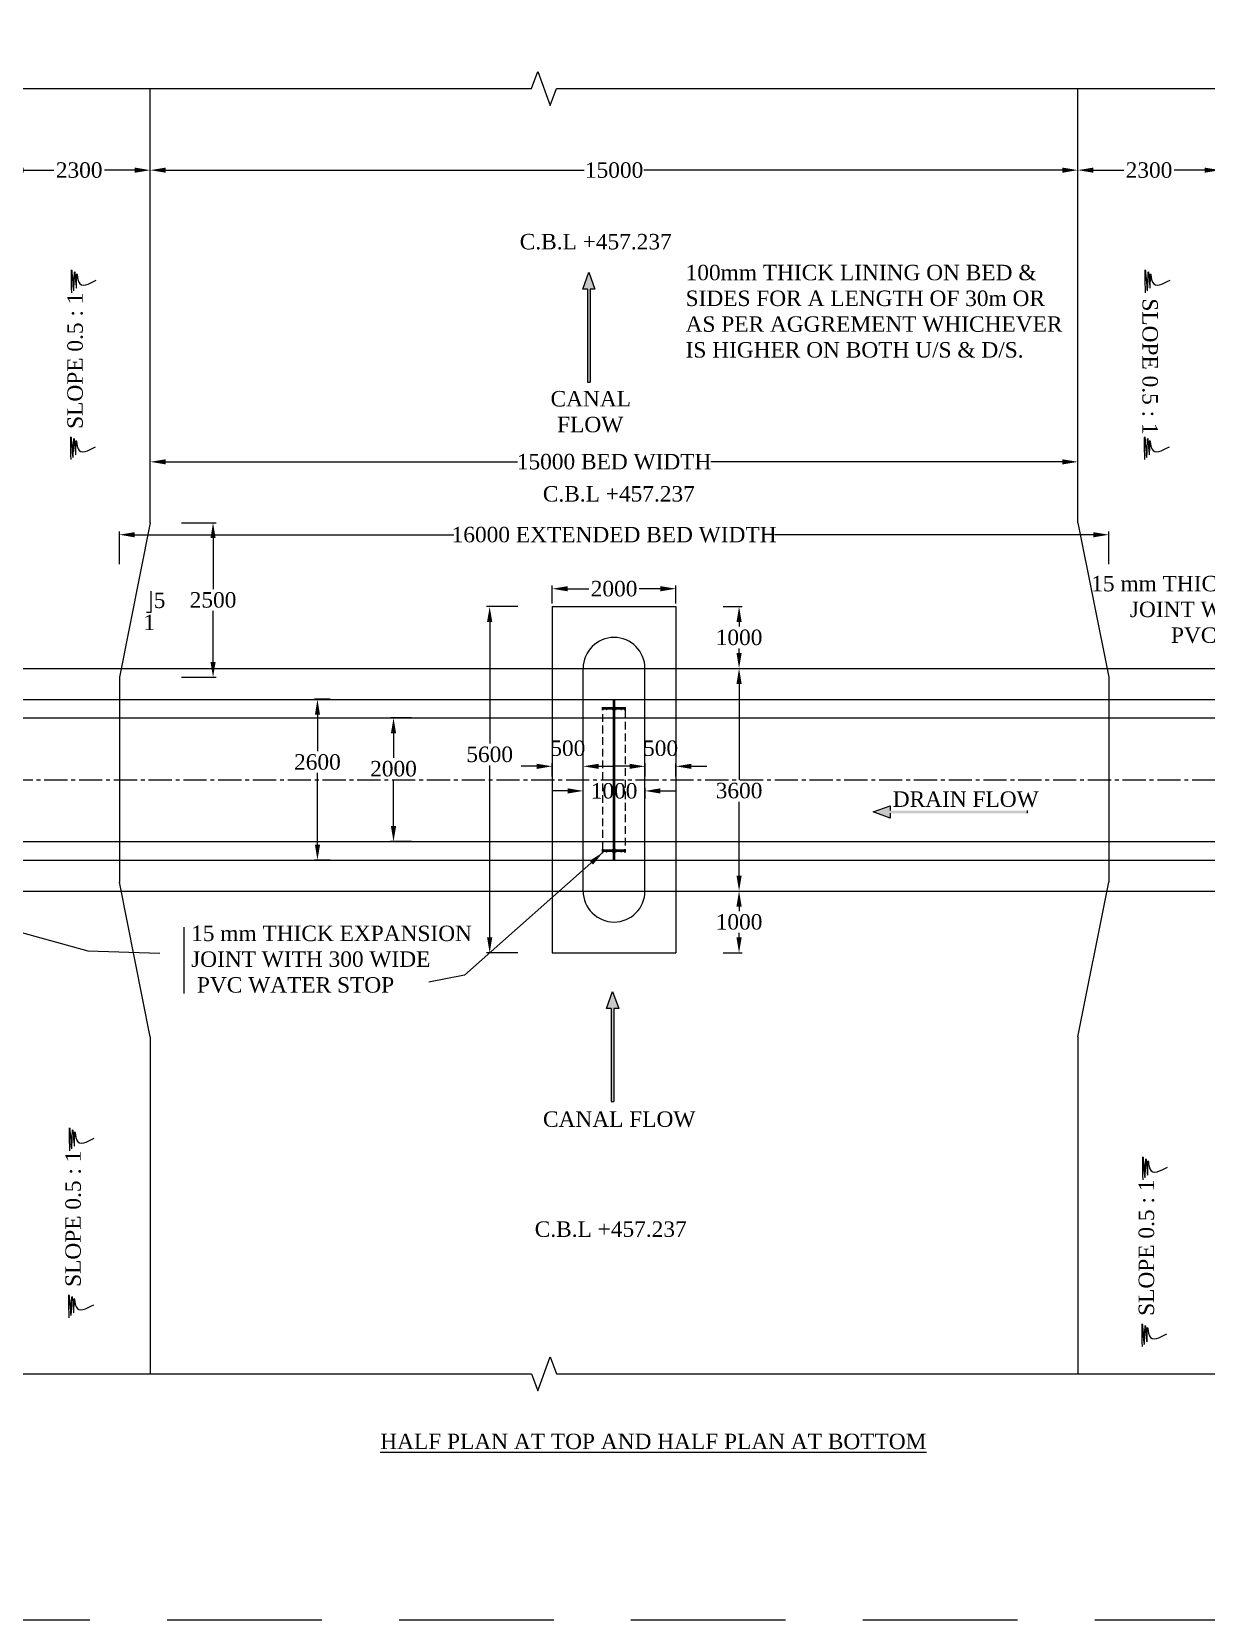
# Model space of a CAD drawing. Header units: metres. Extents: x -2039 to 105989, y -7158 to 44744.
# Drawn here: x 36550 to 55542, y -7158 to 18524 of the extents above; entities that cross this region are included whole.
import ezdxf

# ---------------------------------------------------------------- set-up
doc = ezdxf.new("R2010")
doc.units = ezdxf.units.M
doc.header["$LTSCALE"] = 10000
doc.header["$MEASUREMENT"] = 0
doc.header["$PDMODE"] = 34
for name, pattern in [('ACAD_ISO03W100', [30, 12, -18]), ('CENTER2', [1.125, 0.75, -0.125, 0.125, -0.125]), ('DASHED2', [0.375, 0.25, -0.125])]:
    doc.linetypes.add(name, pattern=pattern)
doc.layers.get('0').update_dxf_attribs({"lineweight": 15})
for name, color, linetype, lineweight in [('5', 7, 'DASHED2', 15), ('CON HATCH', 8, 'Continuous', 13), ('DIM', 255, 'Continuous', 18), ('ref', 7, 'DASHED2', 15), ('SLOPE', 8, 'Continuous', 5), ('THICK LINE', 255, 'Continuous', 35)]:
    doc.layers.add(name, color=color, linetype=linetype, lineweight=lineweight)
doc.styles.add('dim', font='times.ttf')
doc.styles.add('Rs', font='romans.shx')
doc.styles.get("Standard").update_dxf_attribs({"font": 'times.ttf', "height": 250})
doc.styles.add('TIMES', font='times.ttf', dxfattribs={"height": 250})
doc.dimstyles.new('RS-1', dxfattribs={"dimtxt": 2, "dimasz": 2, "dimexe": 1, "dimexo": 1, "dimgap": 1, "dimtad": 1, "dimdec": 0, "dimzin": 0, "dimdsep": 46, "dimtxsty": 'Rs', "dimcen": 0.5, "dimclrd": 256, "dimclre": 256, "dimclrt": 7, "dimadec": 0, "dimazin": 0, "dimtfac": 1, "dimtdec": 0, "dimtofl": 0, "dimtmove": 2, "dimatfit": 3, "dimfxl": 1, "dimtolj": 1, "dimtzin": 0, "dimlwd": 9, "dimlwe": 9, "dimarcsym": 0})
doc.dimstyles.new('SCALE', dxfattribs={"dimtxt": 250, "dimasz": 250, "dimexe": 50, "dimexo": 50, "dimgap": 50, "dimtad": 0, "dimtih": 1, "dimtoh": 1, "dimdec": 0, "dimzin": 0, "dimdsep": 46, "dimtxsty": 'dim', "dimcen": 0.09, "dimaunit": 1, "dimadec": 5, "dimazin": 0, "dimtfac": 1, "dimtdec": 0, "dimtofl": 0, "dimtmove": 0, "dimatfit": 3, "dimfxl": 1, "dimtolj": 1, "dimtzin": 0, "dimlwd": 13, "dimlwe": 9, "dimarcsym": 0})

# ---------------------------------------------------------------- blocks, each defined once
blk = doc.blocks.new('PVC WATER STOP')
at = {"layer": 'CON HATCH', "ltscale": 10000}
h = blk.add_hatch(dxfattribs=at)
h.set_pattern_fill('ANSI31', color=256, scale=10, style=0)
h.set_pattern_definition([(45, (-56678.805, -80567.5), (-0.883883476, 0.883883476), [])])
h.paths.add_polyline_path([(25, -6), (107, -6, 0.606977), (130, -6), (181, -6), (181, 6), (130, 6, 0.606977), (107, 6), (25, 6, 0.790569), (-25, 6), (-107, 6, 0.606977), (-130, 6), (-181, 6), (-181, -6), (-130, -6, 0.606977), (-107, -6), (-25, -6, 0.790569)])
h.paths.add_polyline_path([(-11, 0, -1), (11, 0, -1)], flags=16)
at = {"layer": 'THICK LINE', "ltscale": 10000}
for p, q in [((-181, -25), (-181, 25)), ((-181, 6), (-130, 6)), ((-107, 6), (-25, 6)), ((25, 6), (107, 6)), ((130, 6), (181, 6)), ((181, -25), (181, 25)), ((-181, -6), (-130, -6)), ((-107, -6), (-25, -6)), ((25, -6), (107, -6)), ((130, -6), (181, -6))]:
    blk.add_line(p, q, dxfattribs=at)
blk.add_circle((0, 0), 11, dxfattribs=at)
for centre, radius, start, end in [((-118, 0), 13, 27.4864, 152.5136), ((0, 0), 26, 13.3424, 166.6576), ((118, 0), 13, 27.4864, 152.5136), ((-118, 0), 13, 207.4864, 332.5136), ((0, 0), 26, 193.3424, 346.6576), ((118, 0), 13, 207.4864, 332.5136)]:
    blk.add_arc(centre, radius, start, end, dxfattribs=at)
blk = doc.blocks.new('*D100')
at = {"color": 0, "lineweight": 9, "transparency": 16777216}
for p, q in [((47731, 8231), (48038, 8231)), ((47731, 4631), (48038, 4631))]:
    blk.add_line(p, q, dxfattribs=at)
at = {"color": 0, "lineweight": 13, "transparency": 16777216}
for p, q in [((47988, 7981), (47988, 6431)), ((47988, 4881), (47988, 6076))]:
    blk.add_line(p, q, dxfattribs=at)
at = {"color": 0, "transparency": 16777216}
for points in [[(47946, 7981), (48030, 7981), (47988, 8231)], [(47946, 4881), (48030, 4881), (47988, 4631)]]:
    blk.add_solid(points, dxfattribs=at)
at = {"layer": 'Defpoints', "color": 0, "transparency": 16777216}
for p in [(47681, 8231), (47681, 4631), (47988, 4631)]:
    blk.add_point(p, dxfattribs=at)
at = {"color": 0, "transparency": 16777216, "insert": (47988, 6254), "char_height": 250, "attachment_point": 5, "style": 'dim'}
blk.add_mtext('\\A1;3600', dxfattribs=at)
blk = doc.blocks.new('*D101')
at = {"color": 0, "lineweight": 9, "transparency": 16777216}
for p, q in [((47731, 4631), (48038, 4631)), ((47731, 3631), (48038, 3631))]:
    blk.add_line(p, q, dxfattribs=at)
at = {"color": 0, "lineweight": 13, "transparency": 16777216}
for p, q in [((47988, 4381), (47988, 4308)), ((47988, 3881), (47988, 3954))]:
    blk.add_line(p, q, dxfattribs=at)
at = {"color": 0, "transparency": 16777216}
for points in [[(47946, 4381), (48030, 4381), (47988, 4631)], [(47946, 3881), (48030, 3881), (47988, 3631)]]:
    blk.add_solid(points, dxfattribs=at)
at = {"layer": 'Defpoints', "color": 0, "transparency": 16777216}
for p in [(47681, 4631), (47681, 3631), (47988, 3631)]:
    blk.add_point(p, dxfattribs=at)
at = {"color": 0, "transparency": 16777216, "insert": (47988, 4131), "char_height": 250, "attachment_point": 5, "style": 'dim'}
blk.add_mtext('\\A1;1000', dxfattribs=at)
blk = doc.blocks.new('*D102')
at = {"color": 0, "lineweight": 9, "transparency": 16777216}
for p, q in [((47731, 9231), (48038, 9231)), ((47731, 8231), (48038, 8231))]:
    blk.add_line(p, q, dxfattribs=at)
at = {"color": 0, "lineweight": 13, "transparency": 16777216}
for p, q in [((47988, 8981), (47988, 8908)), ((47988, 8481), (47988, 8554))]:
    blk.add_line(p, q, dxfattribs=at)
at = {"color": 0, "transparency": 16777216}
for points in [[(47946, 8981), (48030, 8981), (47988, 9231)], [(47946, 8481), (48030, 8481), (47988, 8231)]]:
    blk.add_solid(points, dxfattribs=at)
at = {"layer": 'Defpoints', "color": 0, "transparency": 16777216}
for p in [(47681, 9231), (47988, 9231), (47681, 8231)]:
    blk.add_point(p, dxfattribs=at)
at = {"color": 0, "transparency": 16777216, "insert": (47988, 8731), "char_height": 250, "attachment_point": 5, "style": 'dim'}
blk.add_mtext('\\A1;1000', dxfattribs=at)
blk = doc.blocks.new('*D103')
at = {"color": 0, "lineweight": 9, "transparency": 16777216}
for p, q in [((44967, 6481), (44967, 6698)), ((45467, 6481), (45467, 6698))]:
    blk.add_line(p, q, dxfattribs=at)
at = {"color": 0, "lineweight": 13, "transparency": 16777216}
for p, q in [((44717, 6648), (44467, 6648)), ((45717, 6648), (45967, 6648))]:
    blk.add_line(p, q, dxfattribs=at)
at = {"color": 0, "transparency": 16777216}
for points in [[(44717, 6689), (44717, 6606), (44967, 6648)], [(45717, 6689), (45717, 6606), (45467, 6648)]]:
    blk.add_solid(points, dxfattribs=at)
at = {"layer": 'Defpoints', "color": 0, "transparency": 16777216}
for p in [(44967, 6431), (45467, 6648), (45467, 6431)]:
    blk.add_point(p, dxfattribs=at)
at = {"color": 0, "transparency": 16777216, "insert": (45219, 6939), "char_height": 250, "attachment_point": 5, "style": 'dim'}
blk.add_mtext('\\A1;500', dxfattribs=at)
blk = doc.blocks.new('*D104')
at = {"color": 0, "lineweight": 9, "transparency": 16777216}
for p, q in [((46467, 6481), (46467, 6698)), ((46967, 6481), (46967, 6698))]:
    blk.add_line(p, q, dxfattribs=at)
at = {"color": 0, "lineweight": 13, "transparency": 16777216}
for p, q in [((46217, 6648), (45967, 6648)), ((47217, 6648), (47467, 6648))]:
    blk.add_line(p, q, dxfattribs=at)
at = {"color": 0, "transparency": 16777216}
for points in [[(46217, 6689), (46217, 6606), (46467, 6648)], [(47217, 6689), (47217, 6606), (46967, 6648)]]:
    blk.add_solid(points, dxfattribs=at)
at = {"layer": 'Defpoints', "color": 0, "transparency": 16777216}
for p in [(46467, 6431), (46967, 6648), (46967, 6431)]:
    blk.add_point(p, dxfattribs=at)
at = {"color": 0, "transparency": 16777216, "insert": (46719, 6939), "char_height": 250, "attachment_point": 5, "style": 'dim'}
blk.add_mtext('\\A1;500', dxfattribs=at)
blk = doc.blocks.new('*D105')
at = {"color": 0, "lineweight": 9, "transparency": 16777216}
for p, q in [((44412, 9231), (43905, 9231)), ((44412, 3631), (43905, 3631))]:
    blk.add_line(p, q, dxfattribs=at)
at = {"color": 0, "lineweight": 13, "transparency": 16777216}
for p, q in [((43955, 8981), (43955, 7017)), ((43955, 3881), (43955, 6663))]:
    blk.add_line(p, q, dxfattribs=at)
at = {"color": 0, "transparency": 16777216}
for points in [[(43913, 8981), (43997, 8981), (43955, 9231)], [(43913, 3881), (43997, 3881), (43955, 3631)]]:
    blk.add_solid(points, dxfattribs=at)
at = {"layer": 'Defpoints', "color": 0, "transparency": 16777216}
for p in [(44462, 9231), (43955, 3631), (44462, 3631)]:
    blk.add_point(p, dxfattribs=at)
at = {"color": 0, "transparency": 16777216, "insert": (43955, 6840), "char_height": 250, "attachment_point": 5, "style": 'dim'}
blk.add_mtext('\\A1;5600', dxfattribs=at)
blk = doc.blocks.new('*D106')
at = {"color": 0, "lineweight": 9, "transparency": 16777216}
for p, q in [((42692, 7431), (42350, 7431)), ((42692, 5431), (42350, 5431))]:
    blk.add_line(p, q, dxfattribs=at)
at = {"color": 0, "lineweight": 13, "transparency": 16777216}
for p, q in [((42400, 7181), (42400, 6785)), ((42400, 5681), (42400, 6431))]:
    blk.add_line(p, q, dxfattribs=at)
at = {"color": 0, "transparency": 16777216}
for points in [[(42358, 7181), (42442, 7181), (42400, 7431)], [(42358, 5681), (42442, 5681), (42400, 5431)]]:
    blk.add_solid(points, dxfattribs=at)
at = {"layer": 'Defpoints', "color": 0, "transparency": 16777216}
for p in [(42400, 7431), (42742, 7431), (42742, 5431)]:
    blk.add_point(p, dxfattribs=at)
at = {"color": 0, "transparency": 16777216, "insert": (42400, 6608), "char_height": 250, "attachment_point": 5, "style": 'dim'}
blk.add_mtext('\\A1;2000', dxfattribs=at)
blk = doc.blocks.new('*D107')
at = {"color": 0, "lineweight": 9, "transparency": 16777216}
for p, q in [((41378, 7731), (41120, 7731)), ((41378, 5131), (41120, 5131))]:
    blk.add_line(p, q, dxfattribs=at)
at = {"color": 0, "lineweight": 13, "transparency": 16777216}
for p, q in [((41170, 7481), (41170, 6894)), ((41170, 5381), (41170, 6540))]:
    blk.add_line(p, q, dxfattribs=at)
at = {"color": 0, "transparency": 16777216}
for points in [[(41129, 7481), (41212, 7481), (41170, 7731)], [(41129, 5381), (41212, 5381), (41170, 5131)]]:
    blk.add_solid(points, dxfattribs=at)
at = {"layer": 'Defpoints', "color": 0, "transparency": 16777216}
for p in [(41428, 7731), (41170, 5131), (41428, 5131)]:
    blk.add_point(p, dxfattribs=at)
at = {"color": 0, "transparency": 16777216, "insert": (41170, 6717), "char_height": 250, "attachment_point": 5, "style": 'dim'}
blk.add_mtext('\\A1;2600', dxfattribs=at)
blk = doc.blocks.new('*D108')
at = {"color": 0, "lineweight": 9, "transparency": 16777216}
for p, q in [((44967, 9281), (44967, 9569)), ((46967, 9281), (46967, 9569))]:
    blk.add_line(p, q, dxfattribs=at)
at = {"color": 0, "lineweight": 13, "transparency": 16777216}
for p, q in [((45217, 9519), (45558, 9519)), ((46717, 9519), (46375, 9519))]:
    blk.add_line(p, q, dxfattribs=at)
at = {"color": 0, "transparency": 16777216}
for points in [[(45217, 9561), (45217, 9477), (44967, 9519)], [(46717, 9561), (46717, 9477), (46967, 9519)]]:
    blk.add_solid(points, dxfattribs=at)
at = {"layer": 'Defpoints', "color": 0, "transparency": 16777216}
for p in [(46967, 9519), (44967, 9231), (46967, 9231)]:
    blk.add_point(p, dxfattribs=at)
at = {"color": 0, "transparency": 16777216, "insert": (45967, 9519), "char_height": 250, "attachment_point": 5, "style": 'dim'}
blk.add_mtext('\\A1;2000', dxfattribs=at)
blk = doc.blocks.new('*D109')
at = {"color": 0, "lineweight": 9, "transparency": 16777216}
for p, q in [((37967, 9918), (37967, 10442)), ((53967, 9918), (53967, 10442))]:
    blk.add_line(p, q, dxfattribs=at)
at = {"color": 0, "lineweight": 13, "transparency": 16777216}
for p, q in [((38217, 10392), (43374, 10392)), ((53717, 10392), (48560, 10392))]:
    blk.add_line(p, q, dxfattribs=at)
at = {"color": 0, "transparency": 16777216}
for points in [[(38217, 10434), (38217, 10350), (37967, 10392)], [(53717, 10434), (53717, 10350), (53967, 10392)]]:
    blk.add_solid(points, dxfattribs=at)
at = {"layer": 'Defpoints', "color": 0, "transparency": 16777216}
for p in [(53967, 10392), (37967, 9868), (53967, 9868)]:
    blk.add_point(p, dxfattribs=at)
at = {"color": 0, "transparency": 16777216, "insert": (45967, 10392), "char_height": 250, "attachment_point": 5, "style": 'dim'}
blk.add_mtext('\\A1;16000 EXTENDED BED WIDTH', dxfattribs=at)
blk = doc.blocks.new('*D111')
at = {"color": 0, "lineweight": 9, "transparency": 16777216}
for p, q in [((38467, 11326), (38467, 11621)), ((53467, 11326), (53467, 11621))]:
    blk.add_line(p, q, dxfattribs=at)
at = {"color": 0, "lineweight": 13, "transparency": 16777216}
for p, q in [((38717, 11571), (44404, 11571)), ((53217, 11571), (47529, 11571))]:
    blk.add_line(p, q, dxfattribs=at)
at = {"color": 0, "transparency": 16777216}
for points in [[(38717, 11612), (38717, 11529), (38467, 11571)], [(53217, 11612), (53217, 11529), (53467, 11571)]]:
    blk.add_solid(points, dxfattribs=at)
at = {"layer": 'Defpoints', "color": 0, "transparency": 16777216}
for p in [(53467, 11571), (38467, 11276), (53467, 11276)]:
    blk.add_point(p, dxfattribs=at)
at = {"color": 0, "transparency": 16777216, "insert": (45967, 11571), "char_height": 250, "attachment_point": 5, "style": 'dim'}
blk.add_mtext('\\A1;15000 BED WIDTH', dxfattribs=at)
blk = doc.blocks.new('*D112')
at = {"color": 0, "lineweight": 9, "transparency": 16777216}
for p, q in [((38971, 10587), (39532, 10587)), ((38971, 8087), (39532, 8087))]:
    blk.add_line(p, q, dxfattribs=at)
at = {"color": 0, "lineweight": 13, "transparency": 16777216}
for p, q in [((39482, 10337), (39482, 9514)), ((39482, 8337), (39482, 9160))]:
    blk.add_line(p, q, dxfattribs=at)
at = {"color": 0, "transparency": 16777216}
for points in [[(39440, 10337), (39524, 10337), (39482, 10587)], [(39440, 8337), (39524, 8337), (39482, 8087)]]:
    blk.add_solid(points, dxfattribs=at)
at = {"layer": 'Defpoints', "color": 0, "transparency": 16777216}
for p in [(38921, 10587), (38921, 8087), (39482, 8087)]:
    blk.add_point(p, dxfattribs=at)
at = {"color": 0, "transparency": 16777216, "insert": (39482, 9337), "char_height": 250, "attachment_point": 5, "style": 'dim'}
blk.add_mtext('\\A1;2500', dxfattribs=at)
blk = doc.blocks.new('*D113')
at = {"color": 0, "lineweight": 9, "transparency": 16777216}
for p, q in [((53467, 15776), (53467, 16337)), ((55767, 15776), (55767, 16337))]:
    blk.add_line(p, q, dxfattribs=at)
at = {"color": 0, "lineweight": 13, "transparency": 16777216}
for p, q in [((53717, 16287), (54208, 16287)), ((55517, 16287), (55025, 16287))]:
    blk.add_line(p, q, dxfattribs=at)
at = {"color": 0, "transparency": 16777216}
for points in [[(53717, 16328), (53717, 16245), (53467, 16287)], [(55517, 16328), (55517, 16245), (55767, 16287)]]:
    blk.add_solid(points, dxfattribs=at)
at = {"layer": 'Defpoints', "color": 0, "transparency": 16777216}
for p in [(55767, 16287), (53467, 15726), (55767, 15726)]:
    blk.add_point(p, dxfattribs=at)
at = {"color": 0, "transparency": 16777216, "insert": (54617, 16287), "char_height": 250, "attachment_point": 5, "style": 'dim'}
blk.add_mtext('\\A1;2300', dxfattribs=at)
blk = doc.blocks.new('*D114')
at = {"color": 0, "lineweight": 9, "transparency": 16777216}
for p, q in [((38467, 15776), (38467, 16337)), ((53467, 15776), (53467, 16337))]:
    blk.add_line(p, q, dxfattribs=at)
at = {"color": 0, "lineweight": 13, "transparency": 16777216}
for p, q in [((38717, 16287), (45484, 16287)), ((53217, 16287), (46450, 16287))]:
    blk.add_line(p, q, dxfattribs=at)
at = {"color": 0, "transparency": 16777216}
for points in [[(38717, 16328), (38717, 16245), (38467, 16287)], [(53217, 16328), (53217, 16245), (53467, 16287)]]:
    blk.add_solid(points, dxfattribs=at)
at = {"layer": 'Defpoints', "color": 0, "transparency": 16777216}
for p in [(38467, 16287), (38467, 15726), (53467, 15726)]:
    blk.add_point(p, dxfattribs=at)
at = {"color": 0, "transparency": 16777216, "insert": (45967, 16287), "char_height": 250, "attachment_point": 5, "style": 'dim'}
blk.add_mtext('\\A1;15000', dxfattribs=at)
blk = doc.blocks.new('*D115')
at = {"color": 0, "lineweight": 9, "transparency": 16777216}
for p, q in [((36167, 15776), (36167, 16337)), ((38467, 15776), (38467, 16337))]:
    blk.add_line(p, q, dxfattribs=at)
at = {"color": 0, "lineweight": 13, "transparency": 16777216}
for p, q in [((36417, 16287), (36908, 16287)), ((38217, 16287), (37725, 16287))]:
    blk.add_line(p, q, dxfattribs=at)
at = {"color": 0, "transparency": 16777216}
for points in [[(36417, 16328), (36417, 16245), (36167, 16287)], [(38217, 16328), (38217, 16245), (38467, 16287)]]:
    blk.add_solid(points, dxfattribs=at)
at = {"layer": 'Defpoints', "color": 0, "transparency": 16777216}
for p in [(38467, 16287), (36167, 15726), (38467, 15726)]:
    blk.add_point(p, dxfattribs=at)
at = {"color": 0, "transparency": 16777216, "insert": (37317, 16287), "char_height": 250, "attachment_point": 5, "style": 'dim'}
blk.add_mtext('\\A1;2300', dxfattribs=at)
blk = doc.blocks.new('*D199')
at = {"color": 0, "lineweight": 13, "transparency": 16777216}
for p, q in [((45217, 6250), (44967, 6250)), ((46717, 6250), (46967, 6250))]:
    blk.add_line(p, q, dxfattribs=at)
at = {"color": 0, "lineweight": 9, "transparency": 16777216}
for p, q in [((45467, 6121), (45467, 6300)), ((46467, 6121), (46467, 6300))]:
    blk.add_line(p, q, dxfattribs=at)
at = {"color": 0, "transparency": 16777216}
for points in [[(45217, 6292), (45217, 6208), (45467, 6250)], [(46717, 6292), (46717, 6208), (46467, 6250)]]:
    blk.add_solid(points, dxfattribs=at)
at = {"layer": 'Defpoints', "color": 0, "transparency": 16777216}
for p in [(46467, 6250), (45467, 6071), (46467, 6071)]:
    blk.add_point(p, dxfattribs=at)
at = {"color": 0, "transparency": 16777216, "insert": (45967, 6250), "char_height": 250, "attachment_point": 5, "style": 'dim'}
blk.add_mtext('\\A1;1000', dxfattribs=at)

msp = doc.modelspace()

# ---------------------------------------------------------------- hatches: boundary and pattern name
at = {"layer": 'CON HATCH', "ltscale": 10000}
for points in [[(45580.8, 14363.7), (45657.3, 14363.7), (45559.2, 14638.2), (45461.1, 14363.7), (45537.6, 14363.7), (45537.6, 12858.4), (45580.8, 12858.4)], [(45965, 2732.1), (46041.5, 2732.1), (45943.4, 3006.5), (45845.3, 2732.1), (45921.8, 2732.1), (45921.8, 1226.7), (45965, 1226.7)]]:
    msp.add_hatch(color=256, dxfattribs=at).paths.add_polyline_path(points)
at = {"layer": 'SLOPE'}
msp.add_hatch(color=256, dxfattribs=at).paths.add_polyline_path([(50155.6, 5909.8), (50430, 6008), (50430, 5931.4), (52652.3, 5931.4), (52652.3, 5888.4), (50430, 5888.4), (50430, 5811.7)])

# ---------------------------------------------------------------- linework, layer by layer
at = {"color": 8, "linetype": 'CENTER2', "lineweight": 15, "ltscale": 0.05}
for p, q in [((45966.8, 5130.7), (45966.8, 7730.7)), ((-935, 6430.7), (86930.5, 6430.7))]:
    msp.add_line(p, q, dxfattribs=at)
msp.add_line((52652.3, 5888.4), (52652.3, 5931.4))
for points in [[(50155.6, 5909.8), (50430, 6008)], [(50430, 5811.7), (50155.6, 5909.8)], [(50430, 6008), (50430, 5931.4)], [(50430, 5888.3), (50430, 5811.7)]]:
    msp.add_lwpolyline(points)
at = {"layer": '5', "color": 5, "linetype": 'DASHED2', "ltscale": 0.05}
for p, q in [((45785.6, 5305.9), (45785.6, 7558.4)), ((46148, 7555.4), (46148, 5305.9))]:
    msp.add_line(p, q, dxfattribs=at)
at = {"layer": 'CON HATCH', "color": 3, "ltscale": 10000}
for p, q in [((38466.8, 10586.7), (38466.8, 17607.6)), ((53466.8, 10586.7), (53466.8, 17607.6)), ((45537.6, 14363.7), (45537.6, 12858.4)), ((45580.8, 14363.7), (45580.8, 12858.4)), ((45537.7, 12858.4), (45580.8, 12858.4)), ((38466.8, 10586.7), (37966.8, 8086.7)), ((53466.8, 10586.7), (53966.8, 8086.7)), ((38476.7, 9480.7), (38476.7, 9132.5)), ((38476.7, 9132.5), (38407, 9132.5)), ((44966.8, 9230.7), (44966.8, 3630.7)), ((44966.8, 9230.7), (46966.8, 9230.7)), ((46966.8, 9230.7), (46966.8, 3630.7)), ((23271.8, 8230.7), (58966.8, 8230.7)), ((45466.8, 4630.7), (45466.8, 8230.7)), ((46466.8, 4630.7), (46466.8, 8230.7)), ((37966.8, 8086.7), (37966.8, 4774.7)), ((53966.8, 8086.7), (53966.8, 4774.7)), ((32666.8, 7730.7), (58966.8, 7730.7)), ((45956.8, 5130.7), (45956.8, 7730.7)), ((45976.8, 5130.7), (45976.8, 7730.7)), ((45976.8, 7730.7), (58966.8, 7730.7)), ((32666.8, 7430.7), (58966.8, 7430.7)), ((32666.8, 5430.7), (58966.8, 5430.7)), ((32666.8, 5130.7), (58966.8, 5130.7)), ((45976.8, 5130.7), (58966.8, 5130.7)), ((23271.8, 4630.7), (58966.8, 4630.7)), ((38466.8, 2274.7), (37966.8, 4774.7)), ((53466.8, 2274.7), (53966.8, 4774.7)), ((44966.8, 3630.7), (46966.8, 3630.7)), ((45921.8, 2732.1), (45921.8, 1226.7)), ((45965, 2732.1), (45965, 1226.7)), ((38466.8, 2274.7), (38466.8, -3173.2)), ((53466.8, 2274.7), (53466.8, -3173.2)), ((45921.9, 1226.7), (45965, 1226.7))]:
    msp.add_line(p, q, dxfattribs=at)
for points in [[(45461.1, 14363.7), (45559.2, 14638.2)], [(45559.2, 14638.2), (45657.3, 14363.7)], [(45537.6, 14363.7), (45461.1, 14363.7)], [(45657.3, 14363.7), (45580.8, 14363.7)], [(45845.3, 2732.1), (45943.4, 3006.5)], [(45943.4, 3006.5), (46041.5, 2732.1)], [(45921.8, 2732.1), (45845.3, 2732.1)], [(46041.5, 2732.1), (45965, 2732.1)]]:
    msp.add_lwpolyline(points, dxfattribs=at)
for centre, start, end in [((45966.8, 8230.7), 0, 180), ((45966.8, 4630.7), 180, 0)]:
    msp.add_arc(centre, 500, start, end, dxfattribs=at)
at = {"layer": 'DIM', "color": 7}
msp.add_line((39016.3, 2977.4), (39016.3, 4048.8), dxfattribs=at)
at = {"layer": 'ref'}
msp.add_lwpolyline([(-1606.9, 38641.5), (104990.1, 38641.5), (104990.1, -7158.5), (-1606.9, -7158.5)], close=True, dxfattribs=at)
at = {"layer": 'SLOPE'}
for points in [[(18221.8, 17607.6), (44633.6, 17607.6), (44733.6, 17882.3), (44933.6, 17332.8), (45033.6, 17607.6), (69941.8, 17607.6)], [(18221.8, -3173.2), (44633.6, -3173.2), (44733.6, -3448), (44933.6, -2898.5), (45033.6, -3173.2), (69941.8, -3173.2)]]:
    msp.add_lwpolyline(points, dxfattribs=at)
for points in [[(37196.7, 14301.6), (37196.7, 14660.4), (37228.3, 14338), (37244.5, 14641.9), (37271.4, 14379.3), (37280.3, 14610.4), (37309.4, 14478.4), (37594.1, 14510)], [(54559.8, 14301.6), (54559.8, 14660.4), (54591.5, 14338), (54607.6, 14641.9), (54634.5, 14379.3), (54643.5, 14610.4), (54672.6, 14478.4), (54957.2, 14510)], [(37186.1, 11605.9), (37186.1, 11964.7), (37217.8, 11642.4), (37233.9, 11946.3), (37260.8, 11683.6), (37269.8, 11914.8), (37298.9, 11782.7), (37583.5, 11814.3)], [(54549.3, 11605.9), (54549.3, 11964.7), (54580.9, 11642.4), (54597.1, 11946.3), (54624, 11683.6), (54632.9, 11914.8), (54662, 11782.7), (54946.7, 11814.3)], [(37164.8, 429), (37164.8, 787.8), (37196.4, 465.5), (37212.6, 769.4), (37239.4, 506.7), (37248.4, 737.9), (37277.5, 605.8), (37562.1, 637.4)], [(54520.3, -39.2), (54520.3, 319.6), (54551.9, -2.8), (54568.1, 301.1), (54594.9, 38.5), (54603.9, 269.6), (54633, 137.5), (54917.6, 169.2)], [(37154.2, -2266.6), (37154.2, -1907.8), (37185.8, -2230.2), (37202, -1926.3), (37228.9, -2188.9), (37237.8, -1957.8), (37267, -2089.9), (37551.6, -2058.2)], [(54509.7, -2734.9), (54509.7, -2376.1), (54541.3, -2698.5), (54557.5, -2394.5), (54584.4, -2657.2), (54593.3, -2426), (54622.5, -2558.1), (54907.1, -2526.5)]]:
    msp.add_spline(points, degree=3, dxfattribs=at)

# ---------------------------------------------------------------- block references
at = {"layer": 'THICK LINE', "ltscale": 10000, "xscale": -1}
for p in [(45966.8, 7580.7), (45966.8, 5280.7)]:
    msp.add_blockref('PVC WATER STOP', p, dxfattribs=at)

# ---------------------------------------------------------------- texts
at = {"linetype": 'ACAD_ISO03W100', "lineweight": 100}
for s, p in [('C.B.L +457.237', (44441.4, 15005.9)), ('C.B.L +457.237', (44814.9, 10928.8)), ('5', (38523, 9207.3)), ('1', (38354.9, 8849.6)), ('C.B.L +457.237', (44683.4, -959.7))]:
    msp.add_text(s, height=250, dxfattribs=at).set_placement(p)
at = {"style": 'TIMES'}
for rotation, p in [(90, (37375.1, 12104)), (270, (54510.9, 14213.7)), (90, (37343.2, -1768.6)), (90, (54698.7, -2236.9))]:
    msp.add_text('SLOPE 0.5 : 1', height=250, rotation=rotation, dxfattribs=at).set_placement(p)
for s, p in [('DRAIN FLOW', (50473, 5992.5)), ('CANAL FLOW', (44817.2, 818.5)), ('%%UHALF PLAN AT TOP AND HALF PLAN AT BOTTOM', (42185.8, -4392.2))]:
    msp.add_text(s, height=250, dxfattribs=at).set_placement(p)
at = {"ltscale": 10000, "char_height": 250, "attachment_point": 1}
for s, insert, width in [('100mm THICK LINING ON BED & \\PSIDES FOR A LENGTH OF 30m OR \\PAS PER AGGREMENT WHICHEVER \\PIS HIGHER ON BOTH U/S & D/S. ', (47123.5, 14756.7), 6190.892), ('\\pi2504.3;15 mm THICK EXPANSION \\P\\pi3129.2;JOINT WITH 300 WIDE \\P\\pi3699; PVC WATER STOP', (51178.7, 9727.5), 6895.785), ('15 mm THICK EXPANSION \\PJOINT WITH 300 WIDE \\P PVC WATER STOP', (39127.2, 4072.3), 4716.111)]:
    msp.add_mtext(s, dxfattribs=dict(at, insert=insert, width=width))
at = {"ltscale": 10000, "insert": (44745.3, 12716.3), "char_height": 250, "width": 1638.702, "attachment_point": 1, "style": 'TIMES'}
msp.add_mtext('\\pi194.26;CANAL \\P\\pi300.88;FLOW', dxfattribs=at)
at = {"layer": 'CON HATCH', "color": 3, "ltscale": 10000, "insert": (42921.8, 3159.8), "char_height": 250, "attachment_point": 6, "style": 'dim'}
msp.add_mtext('\\A1;', dxfattribs=at)

# ---------------------------------------------------------------- dimensions: what is measured, and where the dimension line sits
for p1, p2, distance, picture, middle in [((36166.8, 15726.5), (38466.8, 15726.5), 560, '*D115', (37316.8, 16286.5)), ((53466.8, 15726.5), (38466.8, 15726.5), -560, '*D114', (45966.8, 16286.5)), ((53466.8, 15726.5), (55766.8, 15726.5), 560, '*D113', (54616.8, 16286.5)), ((38921, 10586.7), (38921, 8086.7), 561.1, '*D112', (39482.1, 9336.7)), ((44966.8, 9230.7), (46966.8, 9230.7), 288.4, '*D108', (45966.8, 9519.1)), ((47680.8, 8230.7), (47680.8, 9230.7), -307.1, '*D102', (47987.9, 8730.7)), ((47680.8, 4630.7), (47680.8, 3630.7), 307.1, '*D101', (47987.9, 4130.7))]:
    dim = msp.add_aligned_dim(p1=p1, p2=p2, distance=distance, dimstyle='SCALE')
    dim.commit()
    dim.dimension.update_dxf_attribs({"geometry": picture, "text_midpoint": middle})
for p1, p2, distance, override, picture, middle in [((38466.8, 11275.8), (53466.8, 11275.8), 294.9, {"dimpost": '<> BED WIDTH'}, '*D111', (45966.8, 11570.7)), ((37966.8, 9868.1), (53966.8, 9868.1), 523.8, {"dimpost": '<> EXTENDED BED WIDTH'}, '*D109', (45966.8, 10391.9)), ((45466.8, 6070.6), (46466.8, 6070.6), 179.6, {"dimtmove": 2}, '*D199', (45966.8, 6250.2))]:
    dim = msp.add_aligned_dim(p1=p1, p2=p2, distance=distance, dimstyle='SCALE', override=override)
    dim.commit()
    dim.dimension.update_dxf_attribs({"geometry": picture, "text_midpoint": middle})
for base, p1, p2, angle, picture, middle in [((43955, 3630.7), (44461.6, 9230.7), (44461.6, 3630.7), 270, '*D105', (43955, 6840)), ((47987.9, 4630.7), (47680.8, 8230.7), (47680.8, 4630.7), 270, '*D100', (47987.9, 6253.5)), ((41170.5, 5130.7), (41427.8, 7730.7), (41427.8, 5130.7), 270, '*D107', (41170.5, 6716.9)), ((42399.9, 7430.7), (42742.3, 5430.7), (42742.3, 7430.7), 90, '*D106', (42399.9, 6607.9))]:
    dim = msp.add_linear_dim(base=base, p1=p1, p2=p2, angle=angle, dimstyle='SCALE')
    dim.commit()
    dim.dimension.update_dxf_attribs({"geometry": picture, "text_midpoint": middle, "dimtype": 161})
for base, p1, p2, picture, middle in [((45466.8, 6647.8), (44966.8, 6430.7), (45466.8, 6430.7), '*D103', (45219.5, 6939.2)), ((46966.8, 6647.8), (46466.8, 6430.7), (46966.8, 6430.7), '*D104', (46719.5, 6939.2))]:
    dim = msp.add_linear_dim(base=base, p1=p1, p2=p2, angle=0, dimstyle='SCALE', override={"dimtmove": 2})
    dim.commit()
    dim.dimension.update_dxf_attribs({"geometry": picture, "text_midpoint": middle, "dimtype": 161})

# ---------------------------------------------------------------- leaders
at = {"layer": 'DIM'}
for points in [[(45785.6, 5255.4), (43549.6, 3273), (42971.8, 3159.8)], [(33148, 4855.4), (37458.8, 3664.6), (38622.4, 3628.3)]]:
    msp.add_leader(points, dimstyle='RS-1', override={"dimasz": 250, "dimfxl": 2, "dimfxlon": 1, "dimarcsym": 1}, dxfattribs=at)

doc.saveas('drawing.dxf')
